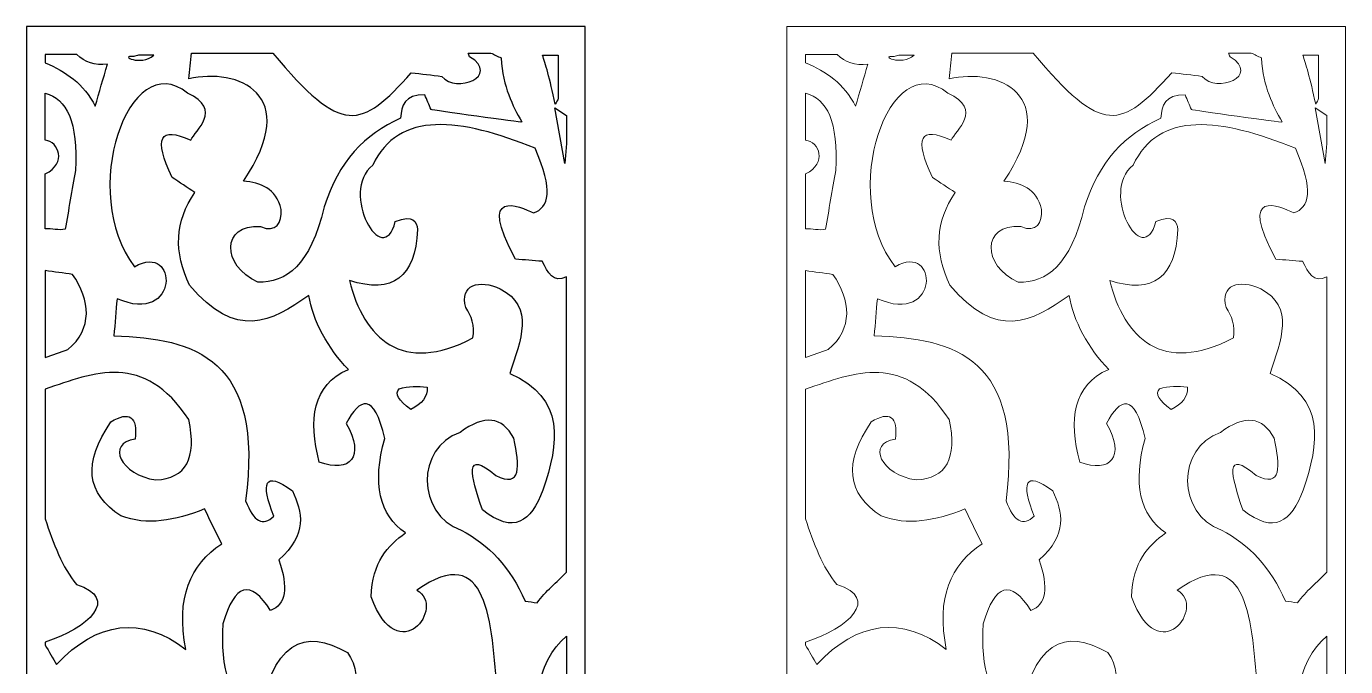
# Model space of a CAD drawing. Header units: centimetres. Extents: x -9.3 to 3.8, y -13.7 to 14.2.
# Drawn here: x -9.29 to 3.8, y 7.9 to 14.24 of the extents above; entities that cross this region are included whole.
import ezdxf

# ---------------------------------------------------------------- set-up
doc = ezdxf.new("R2010")
doc.units = ezdxf.units.CM
doc.header["$MEASUREMENT"] = 0
doc.layers.add('layer 1', color=7, linetype='Continuous')

msp = doc.modelspace()

# ---------------------------------------------------------------- linework, layer by layer
at = {"layer": 'layer 1', "color": 250}
for points, knots in [([(-3.74295, -13.69288), (-3.74295, -13.69288), (-9.28555, -13.69288), (-9.28555, -13.69288), (-9.28555, -13.69288), (-9.28555, -13.69288), (-9.28555, 14.24345), (-9.28555, 14.24345), (-9.28555, 14.24345), (-9.28555, 14.24345), (-3.74295, 14.24345), (-3.74295, 14.24345), (-3.74295, 14.24345), (-3.74295, 14.24345), (-3.74295, -13.69288), (-3.74295, -13.69288)], [0, 0, 0, 0, 0.2, 0.2, 0.2, 0.2, 0.4, 0.4, 0.4, 0.4, 0.6, 0.6, 0.6, 0.6, 1, 1, 1, 1]), ([(-5.41312, 8.65595), (-4.70313, 9.15411), (-4.67696, 8.34895), (-4.61076, 7.62057), (-4.61076, 7.62057), (-4.9779, 7.68759), (-5.32446, 7.72142), (-5.5263, 7.52029), (-5.5263, 7.52029), (-5.97315, 6.72887), (-6.35556, 6.7737), (-6.71984, 7.05251), (-6.71984, 7.05251), (-6.73354, 7.51349), (-6.55182, 7.68319), (-6.23629, 7.65398), (-6.23629, 7.65398), (-6.09077, 7.2652), (-5.9041, 7.79575), (-6.1025, 8.03814), (-6.1025, 8.03814), (-6.52102, 8.28023), (-6.85365, 8.17449), (-6.99756, 7.30333), (-6.99756, 7.30333), (-7.2711, 7.54821), (-7.36546, 7.89893), (-7.3372, 8.32187), (-7.3372, 8.32187), (-7.22044, 8.72254), (-7.06278, 8.76714), (-6.86396, 8.45547), (-6.86396, 8.45547), (-6.71292, 8.5111), (-6.68549, 8.67837), (-6.78162, 8.95633), (-6.78162, 8.95633), (-6.4961, 9.21269), (-6.5478, 9.42971), (-6.64786, 9.64119), (-6.64786, 9.64119), (-6.93468, 9.8498), (-6.95765, 9.71634), (-6.83291, 9.39089), (-6.83291, 9.39089), (-6.93933, 9.28499), (-7.03196, 9.33517), (-7.1109, 9.54086), (-7.1109, 9.54086), (-6.92672, 10.95288), (-7.60992, 11.15192), (-8.41741, 11.17761), (-8.41741, 11.17761), (-8.40717, 11.29996), (-8.39688, 11.42249), (-8.38655, 11.54497), (-8.38655, 11.54497), (-7.7658, 11.27232), (-7.77615, 12.11293), (-8.2117, 11.86228), (-8.2117, 11.86228), (-8.77436, 12.58766), (-8.2713, 14.05596), (-7.68701, 13.58258), (-7.68701, 13.58258), (-7.33376, 13.41521), (-7.60818, 13.21499), (-7.65603, 13.11493), (-7.65603, 13.11493), (-7.9648, 13.25966), (-8.02644, 13.13705), (-7.84128, 12.74742), (-7.84128, 12.74742), (-7.7658, 12.69737), (-7.69047, 12.64713), (-7.61489, 12.59698), (-7.61489, 12.59698), (-7.81034, 12.31328), (-7.82755, 12.00713), (-7.66643, 11.67876), (-7.66643, 11.67876), (-7.20957, 11.13315), (-6.85662, 11.30987), (-6.48316, 11.57831), (-6.48316, 11.57831), (-6.44888, 11.33349), (-6.29117, 11.04392), (-6.09228, 10.84363), (-6.09228, 10.84363), (-6.45088, 10.68785), (-6.48834, 10.34829), (-6.38029, 9.92502), (-6.38029, 9.92502), (-6.07298, 9.81508), (-5.92533, 9.97369), (-6.11286, 10.30908), (-6.11286, 10.30908), (-5.98233, 10.56049), (-5.83505, 10.62271), (-5.73202, 10.15871), (-5.73202, 10.15871), (-5.85551, 9.71348), (-5.78693, 9.40185), (-5.5263, 9.22362), (-5.5263, 9.22362), (-5.70161, 9.09606), (-5.85593, 8.94041), (-5.86594, 8.58917), (-5.86594, 8.58917), (-5.59354, 7.85134), (-5.11872, 8.49741), (-5.41312, 8.65595)], [0, 0, 0, 0, 0.03448276, 0.03448276, 0.03448276, 0.03448276, 0.06896552, 0.06896552, 0.06896552, 0.06896552, 0.10344828, 0.10344828, 0.10344828, 0.10344828, 0.13793103, 0.13793103, 0.13793103, 0.13793103, 0.17241379, 0.17241379, 0.17241379, 0.17241379, 0.20689655, 0.20689655, 0.20689655, 0.20689655, 0.24137931, 0.24137931, 0.24137931, 0.24137931, 0.27586207, 0.27586207, 0.27586207, 0.27586207, 0.31034483, 0.31034483, 0.31034483, 0.31034483, 0.34482759, 0.34482759, 0.34482759, 0.34482759, 0.37931034, 0.37931034, 0.37931034, 0.37931034, 0.4137931, 0.4137931, 0.4137931, 0.4137931, 0.44827586, 0.44827586, 0.44827586, 0.44827586, 0.48275862, 0.48275862, 0.48275862, 0.48275862, 0.51724138, 0.51724138, 0.51724138, 0.51724138, 0.55172414, 0.55172414, 0.55172414, 0.55172414, 0.5862069, 0.5862069, 0.5862069, 0.5862069, 0.62068966, 0.62068966, 0.62068966, 0.62068966, 0.65517241, 0.65517241, 0.65517241, 0.65517241, 0.68965517, 0.68965517, 0.68965517, 0.68965517, 0.72413793, 0.72413793, 0.72413793, 0.72413793, 0.75862069, 0.75862069, 0.75862069, 0.75862069, 0.79310345, 0.79310345, 0.79310345, 0.79310345, 0.82758621, 0.82758621, 0.82758621, 0.82758621, 0.86206897, 0.86206897, 0.86206897, 0.86206897, 0.89655172, 0.89655172, 0.89655172, 0.89655172, 0.93103448, 0.93103448, 0.93103448, 0.93103448, 1, 1, 1, 1]), ([(-8.48254, 13.8693), (-8.52242, 13.73002), (-8.56235, 13.59095), (-8.60202, 13.4516), (-8.60202, 13.4516), (-8.71908, 13.67837), (-8.89462, 13.79753), (-9.09888, 13.88108), (-9.09888, 13.88108), (-9.09888, 13.88108), (-9.09888, 13.96499), (-9.09888, 13.96499), (-9.09888, 13.96499), (-9.09888, 13.96499), (-8.78525, 13.96499), (-8.78525, 13.96499), (-8.78525, 13.96499), (-8.70654, 13.88676), (-8.60652, 13.85269), (-8.48254, 13.8693)], [0, 0, 0, 0, 0.16666667, 0.16666667, 0.16666667, 0.16666667, 0.33333333, 0.33333333, 0.33333333, 0.33333333, 0.5, 0.5, 0.5, 0.5, 0.66666667, 0.66666667, 0.66666667, 0.66666667, 1, 1, 1, 1]), ([(-8.02105, 13.95902), (-8.15284, 13.84351), (-8.37331, 13.96014), (-8.22101, 13.94498), (-8.22101, 13.94498), (-8.20436, 13.9496), (-8.18815, 13.95446), (-8.17223, 13.95902), (-8.17223, 13.95902), (-8.17223, 13.95902), (-8.02105, 13.95902), (-8.02105, 13.95902)], [0, 0, 0, 0, 0.25, 0.25, 0.25, 0.25, 0.5, 0.5, 0.5, 0.5, 1, 1, 1, 1]), ([(-4.37325, 13.29654), (-4.46237, 13.46329), (-4.56031, 13.6338), (-4.57797, 13.93129), (-4.57797, 13.93129), (-4.61176, 13.94734), (-4.64574, 13.96381), (-4.67958, 13.97973), (-4.67958, 13.97973), (-4.67958, 13.97973), (-4.90472, 13.97973), (-4.90472, 13.97973), (-4.90472, 13.97973), (-4.89967, 13.96788), (-4.89463, 13.95558), (-4.88943, 13.94337), (-4.88943, 13.94337), (-4.57834, 13.75063), (-5.02435, 13.57447), (-5.16541, 13.7483), (-5.16541, 13.7483), (-5.26635, 13.76051), (-5.36722, 13.77256), (-5.46805, 13.78473), (-5.46805, 13.78473), (-5.969, 13.22674), (-6.1523, 13.15215), (-6.84159, 13.97973), (-6.84159, 13.97973), (-6.84159, 13.97973), (-7.64897, 13.97973), (-7.64897, 13.97973), (-7.64897, 13.97973), (-7.65786, 13.8945), (-7.66678, 13.80924), (-7.67558, 13.72366), (-7.67558, 13.72366), (-7.19043, 13.83576), (-6.54629, 13.57726), (-7.13264, 12.71079), (-7.13264, 12.71079), (-6.96337, 12.69038), (-6.80887, 12.64588), (-6.75888, 12.42991), (-6.75888, 12.42991), (-6.74971, 12.29917), (-6.80589, 12.19343), (-6.96348, 12.25907), (-6.96348, 12.25907), (-7.35508, 12.28739), (-7.35218, 11.87235), (-6.99008, 11.70954), (-6.99008, 11.70954), (-6.70832, 11.70141), (-6.47097, 11.87632), (-6.33149, 12.45426), (-6.33149, 12.45426), (-6.19281, 12.90297), (-5.92742, 13.17755), (-5.57489, 13.33307), (-5.57489, 13.33307), (-5.56618, 13.45932), (-5.5338, 13.56952), (-5.33454, 13.56499), (-5.33454, 13.56499), (-5.3138, 13.51625), (-5.29301, 13.46746), (-5.27218, 13.41866), (-5.27218, 13.41866), (-5.27218, 13.41866), (-4.36431, 13.28427), (-4.37325, 13.29654)], [0, 0, 0, 0, 0.05263158, 0.05263158, 0.05263158, 0.05263158, 0.10526316, 0.10526316, 0.10526316, 0.10526316, 0.15789474, 0.15789474, 0.15789474, 0.15789474, 0.21052632, 0.21052632, 0.21052632, 0.21052632, 0.26315789, 0.26315789, 0.26315789, 0.26315789, 0.31578947, 0.31578947, 0.31578947, 0.31578947, 0.36842105, 0.36842105, 0.36842105, 0.36842105, 0.42105263, 0.42105263, 0.42105263, 0.42105263, 0.47368421, 0.47368421, 0.47368421, 0.47368421, 0.52631579, 0.52631579, 0.52631579, 0.52631579, 0.57894737, 0.57894737, 0.57894737, 0.57894737, 0.63157895, 0.63157895, 0.63157895, 0.63157895, 0.68421053, 0.68421053, 0.68421053, 0.68421053, 0.73684211, 0.73684211, 0.73684211, 0.73684211, 0.78947368, 0.78947368, 0.78947368, 0.78947368, 0.84210526, 0.84210526, 0.84210526, 0.84210526, 0.89473684, 0.89473684, 0.89473684, 0.89473684, 1, 1, 1, 1]), ([(-4.16674, 13.95902), (-4.14054, 13.87878), (-4.09569, 13.73423), (-4.03995, 13.47208), (-4.03995, 13.47208), (-4.0275, 13.49161), (-4.01795, 13.51182), (-4.01043, 13.53204), (-4.01043, 13.53204), (-4.01043, 13.53204), (-4.01043, 13.95902), (-4.01043, 13.95902), (-4.01043, 13.95902), (-4.01043, 13.95902), (-4.16674, 13.95902), (-4.16674, 13.95902)], [0, 0, 0, 0, 0.2, 0.2, 0.2, 0.2, 0.4, 0.4, 0.4, 0.4, 0.6, 0.6, 0.6, 0.6, 1, 1, 1, 1]), ([(-8.90103, 12.2333), (-8.86733, 12.41724), (-8.83377, 12.63105), (-8.79981, 12.81489), (-8.79981, 12.81489), (-8.77187, 13.29707), (-8.8854, 13.528), (-9.09888, 13.58241), (-9.09888, 13.58241), (-9.09888, 13.58241), (-9.09888, 13.11562), (-9.09888, 13.11562), (-9.09888, 13.11562), (-8.96558, 13.10227), (-8.87765, 12.88581), (-9.09888, 12.78332), (-9.09888, 12.78332), (-9.09888, 12.78332), (-9.09888, 12.23678), (-9.09888, 12.23678), (-9.09888, 12.23678), (-9.03563, 12.24223), (-8.96101, 12.21985), (-8.90103, 12.2333)], [0, 0, 0, 0, 0.14285714, 0.14285714, 0.14285714, 0.14285714, 0.28571429, 0.28571429, 0.28571429, 0.28571429, 0.42857143, 0.42857143, 0.42857143, 0.42857143, 0.57142857, 0.57142857, 0.57142857, 0.57142857, 0.71428571, 0.71428571, 0.71428571, 0.71428571, 1, 1, 1, 1]), ([(-3.92944, 8.83526), (-4.02469, 8.73186), (-4.13606, 8.65021), (-4.21921, 8.53082), (-4.21921, 8.53082), (-4.25909, 8.53673), (-4.29897, 8.54267), (-4.33852, 8.54857), (-4.33852, 8.54857), (-4.48861, 8.88042), (-4.70097, 9.11427), (-4.9753, 9.2505), (-4.9753, 9.2505), (-5.42106, 9.41567), (-5.42106, 10.06702), (-4.98457, 10.22034), (-4.98457, 10.22034), (-4.74383, 10.39831), (-4.56638, 10.37888), (-4.45201, 10.16225), (-4.45201, 10.16225), (-4.39292, 9.88672), (-4.37343, 9.66225), (-4.63029, 9.79388), (-4.63029, 9.79388), (-4.94729, 10.0618), (-4.88191, 9.79602), (-4.76208, 9.4539), (-4.76208, 9.4539), (-4.44869, 9.2035), (-4.28522, 9.33635), (-4.16291, 9.64808), (-4.16291, 9.64808), (-4.00425, 10.11697), (-3.9352, 10.55799), (-4.492, 10.80478), (-4.492, 10.80478), (-4.38214, 11.13121), (-4.24376, 11.46696), (-4.58526, 11.6424), (-4.58526, 11.6424), (-4.79685, 11.7419), (-4.99133, 11.68244), (-4.92708, 11.45689), (-4.92708, 11.45689), (-4.8706, 11.37389), (-4.83884, 11.2778), (-4.8564, 11.15668), (-4.8564, 11.15668), (-5.56328, 10.78581), (-5.93701, 11.15316), (-6.08248, 11.72412), (-6.08248, 11.72412), (-5.6517, 11.58904), (-5.42647, 11.75762), (-5.40685, 12.22943), (-5.40685, 12.22943), (-5.41486, 12.3144), (-5.44473, 12.3801), (-5.62662, 12.30947), (-5.62662, 12.30947), (-5.75027, 11.82093), (-6.18389, 12.59928), (-5.85101, 12.86707), (-5.85101, 12.86707), (-5.5935, 13.41344), (-4.98136, 13.33717), (-4.24118, 13.03588), (-4.24118, 13.03588), (-4.05535, 12.61615), (-4.10275, 12.44826), (-4.25663, 12.39493), (-4.25663, 12.39493), (-4.39292, 12.46178), (-4.82365, 12.6487), (-4.4354, 11.93697), (-4.4354, 11.93697), (-4.34675, 11.92968), (-4.25781, 11.92259), (-4.16923, 11.9155), (-4.16923, 11.9155), (-4.11527, 11.80347), (-4.05865, 11.6977), (-3.92944, 11.76218), (-3.92944, 11.76218), (-3.92944, 11.76218), (-3.92944, 8.83526), (-3.92944, 8.83526)], [0, 0, 0, 0, 0.04347826, 0.04347826, 0.04347826, 0.04347826, 0.08695652, 0.08695652, 0.08695652, 0.08695652, 0.13043478, 0.13043478, 0.13043478, 0.13043478, 0.17391304, 0.17391304, 0.17391304, 0.17391304, 0.2173913, 0.2173913, 0.2173913, 0.2173913, 0.26086957, 0.26086957, 0.26086957, 0.26086957, 0.30434783, 0.30434783, 0.30434783, 0.30434783, 0.34782609, 0.34782609, 0.34782609, 0.34782609, 0.39130435, 0.39130435, 0.39130435, 0.39130435, 0.43478261, 0.43478261, 0.43478261, 0.43478261, 0.47826087, 0.47826087, 0.47826087, 0.47826087, 0.52173913, 0.52173913, 0.52173913, 0.52173913, 0.56521739, 0.56521739, 0.56521739, 0.56521739, 0.60869565, 0.60869565, 0.60869565, 0.60869565, 0.65217391, 0.65217391, 0.65217391, 0.65217391, 0.69565217, 0.69565217, 0.69565217, 0.69565217, 0.73913043, 0.73913043, 0.73913043, 0.73913043, 0.7826087, 0.7826087, 0.7826087, 0.7826087, 0.82608696, 0.82608696, 0.82608696, 0.82608696, 0.86956522, 0.86956522, 0.86956522, 0.86956522, 0.91304348, 0.91304348, 0.91304348, 0.91304348, 1, 1, 1, 1]), ([(-3.94523, 12.88551), (-3.94523, 12.88551), (-3.92944, 13.08277), (-3.92944, 13.08277), (-3.92944, 13.08277), (-3.92944, 13.08277), (-3.92944, 13.36169), (-3.92944, 13.36169), (-3.92944, 13.36169), (-3.92944, 13.36169), (-4.04622, 13.43746), (-4.04622, 13.43746), (-4.04622, 13.43746), (-4.04622, 13.43746), (-3.94523, 12.88551), (-3.94523, 12.88551)], [0, 0, 0, 0, 0.2, 0.2, 0.2, 0.2, 0.4, 0.4, 0.4, 0.4, 0.6, 0.6, 0.6, 0.6, 1, 1, 1, 1]), ([(-9.09888, 11.82368), (-9.00841, 11.81105), (-8.91783, 11.79851), (-8.82752, 11.78581), (-8.82752, 11.78581), (-8.64831, 11.52846), (-8.62738, 11.25057), (-8.87339, 11.04024), (-8.87339, 11.04024), (-8.94858, 11.01395), (-9.02379, 10.9879), (-9.09888, 10.96168), (-9.09888, 10.96168), (-9.09888, 10.96168), (-9.09888, 11.82368), (-9.09888, 11.82368)], [0, 0, 0, 0, 0.2, 0.2, 0.2, 0.2, 0.4, 0.4, 0.4, 0.4, 0.6, 0.6, 0.6, 0.6, 1, 1, 1, 1]), ([(-7.70281, 8.06882), (-8.14246, 8.4028), (-8.58455, 8.35289), (-8.98632, 7.91947), (-8.98632, 7.91947), (-9.02388, 7.9836), (-9.06125, 8.04815), (-9.09888, 8.11224), (-9.09888, 8.11224), (-9.09888, 8.11224), (-9.09888, 8.14276), (-9.09888, 8.14276), (-9.09888, 8.14276), (-8.67335, 8.27892), (-8.35082, 8.57571), (-8.7875, 8.71328), (-8.7875, 8.71328), (-8.93097, 8.88196), (-9.01842, 9.11857), (-9.09888, 9.36398), (-9.09888, 9.36398), (-9.09888, 9.36398), (-9.09888, 10.64916), (-9.09888, 10.64916), (-9.09888, 10.64916), (-8.6124, 10.81298), (-8.12388, 11.02383), (-7.67438, 10.34734), (-7.67438, 10.34734), (-7.59411, 9.96368), (-7.70281, 9.76441), (-8.00066, 9.74902), (-8.00066, 9.74902), (-8.35031, 9.79602), (-8.49922, 10.11736), (-8.2061, 10.15162), (-8.2061, 10.15162), (-8.18255, 10.37789), (-8.26293, 10.43546), (-8.44719, 10.32427), (-8.44719, 10.32427), (-8.72612, 9.92144), (-8.69293, 9.6108), (-8.3479, 9.39217), (-8.3479, 9.39217), (-8.09266, 9.29457), (-7.8115, 9.34432), (-7.51846, 9.46141), (-7.51846, 9.46141), (-7.46183, 9.34629), (-7.40497, 9.23117), (-7.34839, 9.11611), (-7.34839, 9.11611), (-7.66144, 8.91101), (-7.8057, 8.58093), (-7.70281, 8.06882)], [0, 0, 0, 0, 0.06666667, 0.06666667, 0.06666667, 0.06666667, 0.13333333, 0.13333333, 0.13333333, 0.13333333, 0.2, 0.2, 0.2, 0.2, 0.26666667, 0.26666667, 0.26666667, 0.26666667, 0.33333333, 0.33333333, 0.33333333, 0.33333333, 0.4, 0.4, 0.4, 0.4, 0.46666667, 0.46666667, 0.46666667, 0.46666667, 0.53333333, 0.53333333, 0.53333333, 0.53333333, 0.6, 0.6, 0.6, 0.6, 0.66666667, 0.66666667, 0.66666667, 0.66666667, 0.73333333, 0.73333333, 0.73333333, 0.73333333, 0.8, 0.8, 0.8, 0.8, 0.86666667, 0.86666667, 0.86666667, 0.86666667, 1, 1, 1, 1]), ([(-5.31136, 10.66705), (-5.40411, 10.68162), (-5.49704, 10.67689), (-5.58985, 10.65261), (-5.58985, 10.65261), (-5.63479, 10.60387), (-5.59573, 10.53581), (-5.47302, 10.44829), (-5.47302, 10.44829), (-5.35933, 10.50178), (-5.30546, 10.57463), (-5.31136, 10.66705)], [0, 0, 0, 0, 0.25, 0.25, 0.25, 0.25, 0.5, 0.5, 0.5, 0.5, 1, 1, 1, 1]), ([(-3.92944, 8.20153), (-4.22671, 7.95235), (-4.3271, 7.45613), (-4.14825, 6.6102), (-4.14825, 6.6102), (-4.0753, 6.72851), (-4.00258, 6.84688), (-3.92944, 6.96512), (-3.92944, 6.96512), (-3.92944, 6.96512), (-3.92944, 8.20153), (-3.92944, 8.20153)], [0, 0, 0, 0, 0.25, 0.25, 0.25, 0.25, 0.5, 0.5, 0.5, 0.5, 1, 1, 1, 1])]:
    msp.add_open_spline(points, degree=3, knots=knots, dxfattribs=at)
at = {"layer": 'layer 1', "color": 242, "lineweight": 9}
for points, knots in [([(3.7977, -13.69288), (3.7977, -13.69288), (-1.7449, -13.69288), (-1.7449, -13.69288), (-1.7449, -13.69288), (-1.7449, -13.69288), (-1.7449, 14.24345), (-1.7449, 14.24345), (-1.7449, 14.24345), (-1.7449, 14.24345), (3.7977, 14.24345), (3.7977, 14.24345), (3.7977, 14.24345), (3.7977, 14.24345), (3.7977, -13.69288), (3.7977, -13.69288)], [0, 0, 0, 0, 0.2, 0.2, 0.2, 0.2, 0.4, 0.4, 0.4, 0.4, 0.6, 0.6, 0.6, 0.6, 1, 1, 1, 1]), ([(2.12753, 8.65595), (2.83752, 9.15411), (2.86369, 8.34895), (2.92989, 7.62057), (2.92989, 7.62057), (2.56275, 7.68759), (2.21619, 7.72142), (2.01435, 7.52029), (2.01435, 7.52029), (1.5675, 6.72887), (1.18509, 6.7737), (0.82081, 7.05251), (0.82081, 7.05251), (0.80711, 7.51349), (0.98883, 7.68319), (1.30436, 7.65398), (1.30436, 7.65398), (1.44988, 7.2652), (1.63655, 7.79575), (1.43815, 8.03814), (1.43815, 8.03814), (1.01963, 8.28023), (0.687, 8.17449), (0.54309, 7.30333), (0.54309, 7.30333), (0.26955, 7.54821), (0.17519, 7.89893), (0.20345, 8.32187), (0.20345, 8.32187), (0.32021, 8.72254), (0.47787, 8.76714), (0.67669, 8.45547), (0.67669, 8.45547), (0.82773, 8.5111), (0.85516, 8.67837), (0.75903, 8.95633), (0.75903, 8.95633), (1.04455, 9.21269), (0.99285, 9.42971), (0.89279, 9.64119), (0.89279, 9.64119), (0.60597, 9.8498), (0.583, 9.71634), (0.70774, 9.39089), (0.70774, 9.39089), (0.60132, 9.28499), (0.50869, 9.33517), (0.42975, 9.54086), (0.42975, 9.54086), (0.61393, 10.95288), (-0.06927, 11.15192), (-0.87676, 11.17761), (-0.87676, 11.17761), (-0.86652, 11.29996), (-0.85623, 11.42249), (-0.8459, 11.54497), (-0.8459, 11.54497), (-0.22515, 11.27232), (-0.2355, 12.11293), (-0.67105, 11.86228), (-0.67105, 11.86228), (-1.23371, 12.58766), (-0.73065, 14.05596), (-0.14636, 13.58258), (-0.14636, 13.58258), (0.20689, 13.41521), (-0.06753, 13.21499), (-0.11538, 13.11493), (-0.11538, 13.11493), (-0.42415, 13.25966), (-0.48579, 13.13705), (-0.30063, 12.74742), (-0.30063, 12.74742), (-0.22515, 12.69737), (-0.14982, 12.64713), (-0.07424, 12.59698), (-0.07424, 12.59698), (-0.26969, 12.31328), (-0.2869, 12.00713), (-0.12578, 11.67876), (-0.12578, 11.67876), (0.33108, 11.13315), (0.68403, 11.30987), (1.05749, 11.57831), (1.05749, 11.57831), (1.09177, 11.33349), (1.24948, 11.04392), (1.44837, 10.84363), (1.44837, 10.84363), (1.08977, 10.68785), (1.05231, 10.34829), (1.16036, 9.92502), (1.16036, 9.92502), (1.46767, 9.81508), (1.61532, 9.97369), (1.42779, 10.30908), (1.42779, 10.30908), (1.55832, 10.56049), (1.7056, 10.62271), (1.80863, 10.15871), (1.80863, 10.15871), (1.68514, 9.71348), (1.75372, 9.40185), (2.01435, 9.22362), (2.01435, 9.22362), (1.83904, 9.09606), (1.68472, 8.94041), (1.67471, 8.58917), (1.67471, 8.58917), (1.94711, 7.85134), (2.42193, 8.49741), (2.12753, 8.65595)], [0, 0, 0, 0, 0.03448276, 0.03448276, 0.03448276, 0.03448276, 0.06896552, 0.06896552, 0.06896552, 0.06896552, 0.10344828, 0.10344828, 0.10344828, 0.10344828, 0.13793103, 0.13793103, 0.13793103, 0.13793103, 0.17241379, 0.17241379, 0.17241379, 0.17241379, 0.20689655, 0.20689655, 0.20689655, 0.20689655, 0.24137931, 0.24137931, 0.24137931, 0.24137931, 0.27586207, 0.27586207, 0.27586207, 0.27586207, 0.31034483, 0.31034483, 0.31034483, 0.31034483, 0.34482759, 0.34482759, 0.34482759, 0.34482759, 0.37931034, 0.37931034, 0.37931034, 0.37931034, 0.4137931, 0.4137931, 0.4137931, 0.4137931, 0.44827586, 0.44827586, 0.44827586, 0.44827586, 0.48275862, 0.48275862, 0.48275862, 0.48275862, 0.51724138, 0.51724138, 0.51724138, 0.51724138, 0.55172414, 0.55172414, 0.55172414, 0.55172414, 0.5862069, 0.5862069, 0.5862069, 0.5862069, 0.62068966, 0.62068966, 0.62068966, 0.62068966, 0.65517241, 0.65517241, 0.65517241, 0.65517241, 0.68965517, 0.68965517, 0.68965517, 0.68965517, 0.72413793, 0.72413793, 0.72413793, 0.72413793, 0.75862069, 0.75862069, 0.75862069, 0.75862069, 0.79310345, 0.79310345, 0.79310345, 0.79310345, 0.82758621, 0.82758621, 0.82758621, 0.82758621, 0.86206897, 0.86206897, 0.86206897, 0.86206897, 0.89655172, 0.89655172, 0.89655172, 0.89655172, 0.93103448, 0.93103448, 0.93103448, 0.93103448, 1, 1, 1, 1]), ([(-0.94189, 13.8693), (-0.98177, 13.73002), (-1.0217, 13.59095), (-1.06137, 13.4516), (-1.06137, 13.4516), (-1.17843, 13.67837), (-1.35397, 13.79753), (-1.55823, 13.88108), (-1.55823, 13.88108), (-1.55823, 13.88108), (-1.55823, 13.96499), (-1.55823, 13.96499), (-1.55823, 13.96499), (-1.55823, 13.96499), (-1.2446, 13.96499), (-1.2446, 13.96499), (-1.2446, 13.96499), (-1.16589, 13.88676), (-1.06587, 13.85269), (-0.94189, 13.8693)], [0, 0, 0, 0, 0.16666667, 0.16666667, 0.16666667, 0.16666667, 0.33333333, 0.33333333, 0.33333333, 0.33333333, 0.5, 0.5, 0.5, 0.5, 0.66666667, 0.66666667, 0.66666667, 0.66666667, 1, 1, 1, 1]), ([(-0.4804, 13.95902), (-0.61219, 13.84351), (-0.83266, 13.96014), (-0.68036, 13.94498), (-0.68036, 13.94498), (-0.66371, 13.9496), (-0.6475, 13.95446), (-0.63158, 13.95902), (-0.63158, 13.95902), (-0.63158, 13.95902), (-0.4804, 13.95902), (-0.4804, 13.95902)], [0, 0, 0, 0, 0.25, 0.25, 0.25, 0.25, 0.5, 0.5, 0.5, 0.5, 1, 1, 1, 1]), ([(3.1674, 13.29654), (3.07828, 13.46329), (2.98034, 13.6338), (2.96268, 13.93129), (2.96268, 13.93129), (2.92889, 13.94734), (2.89491, 13.96381), (2.86107, 13.97973), (2.86107, 13.97973), (2.86107, 13.97973), (2.63593, 13.97973), (2.63593, 13.97973), (2.63593, 13.97973), (2.64098, 13.96788), (2.64602, 13.95558), (2.65122, 13.94337), (2.65122, 13.94337), (2.96231, 13.75063), (2.5163, 13.57447), (2.37524, 13.7483), (2.37524, 13.7483), (2.2743, 13.76051), (2.17343, 13.77256), (2.0726, 13.78473), (2.0726, 13.78473), (1.57165, 13.22674), (1.38835, 13.15215), (0.69906, 13.97973), (0.69906, 13.97973), (0.69906, 13.97973), (-0.10832, 13.97973), (-0.10832, 13.97973), (-0.10832, 13.97973), (-0.11721, 13.8945), (-0.12613, 13.80924), (-0.13493, 13.72366), (-0.13493, 13.72366), (0.35022, 13.83576), (0.99436, 13.57726), (0.40801, 12.71079), (0.40801, 12.71079), (0.57728, 12.69038), (0.73178, 12.64588), (0.78177, 12.42991), (0.78177, 12.42991), (0.79094, 12.29917), (0.73476, 12.19343), (0.57717, 12.25907), (0.57717, 12.25907), (0.18557, 12.28739), (0.18847, 11.87235), (0.55057, 11.70954), (0.55057, 11.70954), (0.83233, 11.70141), (1.06968, 11.87632), (1.20916, 12.45426), (1.20916, 12.45426), (1.34784, 12.90297), (1.61323, 13.17755), (1.96576, 13.33307), (1.96576, 13.33307), (1.97447, 13.45932), (2.00685, 13.56952), (2.20611, 13.56499), (2.20611, 13.56499), (2.22685, 13.51625), (2.24764, 13.46746), (2.26847, 13.41866), (2.26847, 13.41866), (2.26847, 13.41866), (3.17634, 13.28427), (3.1674, 13.29654)], [0, 0, 0, 0, 0.05263158, 0.05263158, 0.05263158, 0.05263158, 0.10526316, 0.10526316, 0.10526316, 0.10526316, 0.15789474, 0.15789474, 0.15789474, 0.15789474, 0.21052632, 0.21052632, 0.21052632, 0.21052632, 0.26315789, 0.26315789, 0.26315789, 0.26315789, 0.31578947, 0.31578947, 0.31578947, 0.31578947, 0.36842105, 0.36842105, 0.36842105, 0.36842105, 0.42105263, 0.42105263, 0.42105263, 0.42105263, 0.47368421, 0.47368421, 0.47368421, 0.47368421, 0.52631579, 0.52631579, 0.52631579, 0.52631579, 0.57894737, 0.57894737, 0.57894737, 0.57894737, 0.63157895, 0.63157895, 0.63157895, 0.63157895, 0.68421053, 0.68421053, 0.68421053, 0.68421053, 0.73684211, 0.73684211, 0.73684211, 0.73684211, 0.78947368, 0.78947368, 0.78947368, 0.78947368, 0.84210526, 0.84210526, 0.84210526, 0.84210526, 0.89473684, 0.89473684, 0.89473684, 0.89473684, 1, 1, 1, 1]), ([(3.37391, 13.95902), (3.40011, 13.87878), (3.44496, 13.73423), (3.5007, 13.47208), (3.5007, 13.47208), (3.51315, 13.49161), (3.5227, 13.51182), (3.53022, 13.53204), (3.53022, 13.53204), (3.53022, 13.53204), (3.53022, 13.95902), (3.53022, 13.95902), (3.53022, 13.95902), (3.53022, 13.95902), (3.37391, 13.95902), (3.37391, 13.95902)], [0, 0, 0, 0, 0.2, 0.2, 0.2, 0.2, 0.4, 0.4, 0.4, 0.4, 0.6, 0.6, 0.6, 0.6, 1, 1, 1, 1]), ([(-1.36038, 12.2333), (-1.32668, 12.41724), (-1.29312, 12.63105), (-1.25916, 12.81489), (-1.25916, 12.81489), (-1.23122, 13.29707), (-1.34475, 13.528), (-1.55823, 13.58241), (-1.55823, 13.58241), (-1.55823, 13.58241), (-1.55823, 13.11562), (-1.55823, 13.11562), (-1.55823, 13.11562), (-1.42493, 13.10227), (-1.337, 12.88581), (-1.55823, 12.78332), (-1.55823, 12.78332), (-1.55823, 12.78332), (-1.55823, 12.23678), (-1.55823, 12.23678), (-1.55823, 12.23678), (-1.49498, 12.24223), (-1.42036, 12.21985), (-1.36038, 12.2333)], [0, 0, 0, 0, 0.14285714, 0.14285714, 0.14285714, 0.14285714, 0.28571429, 0.28571429, 0.28571429, 0.28571429, 0.42857143, 0.42857143, 0.42857143, 0.42857143, 0.57142857, 0.57142857, 0.57142857, 0.57142857, 0.71428571, 0.71428571, 0.71428571, 0.71428571, 1, 1, 1, 1]), ([(3.61121, 8.83526), (3.51596, 8.73186), (3.40459, 8.65021), (3.32144, 8.53082), (3.32144, 8.53082), (3.28156, 8.53673), (3.24168, 8.54267), (3.20213, 8.54857), (3.20213, 8.54857), (3.05204, 8.88042), (2.83968, 9.11427), (2.56535, 9.2505), (2.56535, 9.2505), (2.11959, 9.41567), (2.11959, 10.06702), (2.55608, 10.22034), (2.55608, 10.22034), (2.79682, 10.39831), (2.97427, 10.37888), (3.08864, 10.16225), (3.08864, 10.16225), (3.14773, 9.88672), (3.16722, 9.66225), (2.91036, 9.79388), (2.91036, 9.79388), (2.59336, 10.0618), (2.65874, 9.79602), (2.77857, 9.4539), (2.77857, 9.4539), (3.09196, 9.2035), (3.25543, 9.33635), (3.37774, 9.64808), (3.37774, 9.64808), (3.5364, 10.11697), (3.60545, 10.55799), (3.04865, 10.80478), (3.04865, 10.80478), (3.15851, 11.13121), (3.29689, 11.46696), (2.95539, 11.6424), (2.95539, 11.6424), (2.7438, 11.7419), (2.54932, 11.68244), (2.61357, 11.45689), (2.61357, 11.45689), (2.67005, 11.37389), (2.70181, 11.2778), (2.68425, 11.15668), (2.68425, 11.15668), (1.97737, 10.78581), (1.60364, 11.15316), (1.45817, 11.72412), (1.45817, 11.72412), (1.88895, 11.58904), (2.11418, 11.75762), (2.1338, 12.22943), (2.1338, 12.22943), (2.12579, 12.3144), (2.09592, 12.3801), (1.91403, 12.30947), (1.91403, 12.30947), (1.79038, 11.82093), (1.35676, 12.59928), (1.68964, 12.86707), (1.68964, 12.86707), (1.94715, 13.41344), (2.55929, 13.33717), (3.29947, 13.03588), (3.29947, 13.03588), (3.4853, 12.61615), (3.4379, 12.44826), (3.28402, 12.39493), (3.28402, 12.39493), (3.14773, 12.46178), (2.717, 12.6487), (3.10525, 11.93697), (3.10525, 11.93697), (3.1939, 11.92968), (3.28284, 11.92259), (3.37142, 11.9155), (3.37142, 11.9155), (3.42538, 11.80347), (3.482, 11.6977), (3.61121, 11.76218), (3.61121, 11.76218), (3.61121, 11.76218), (3.61121, 8.83526), (3.61121, 8.83526)], [0, 0, 0, 0, 0.04347826, 0.04347826, 0.04347826, 0.04347826, 0.08695652, 0.08695652, 0.08695652, 0.08695652, 0.13043478, 0.13043478, 0.13043478, 0.13043478, 0.17391304, 0.17391304, 0.17391304, 0.17391304, 0.2173913, 0.2173913, 0.2173913, 0.2173913, 0.26086957, 0.26086957, 0.26086957, 0.26086957, 0.30434783, 0.30434783, 0.30434783, 0.30434783, 0.34782609, 0.34782609, 0.34782609, 0.34782609, 0.39130435, 0.39130435, 0.39130435, 0.39130435, 0.43478261, 0.43478261, 0.43478261, 0.43478261, 0.47826087, 0.47826087, 0.47826087, 0.47826087, 0.52173913, 0.52173913, 0.52173913, 0.52173913, 0.56521739, 0.56521739, 0.56521739, 0.56521739, 0.60869565, 0.60869565, 0.60869565, 0.60869565, 0.65217391, 0.65217391, 0.65217391, 0.65217391, 0.69565217, 0.69565217, 0.69565217, 0.69565217, 0.73913043, 0.73913043, 0.73913043, 0.73913043, 0.7826087, 0.7826087, 0.7826087, 0.7826087, 0.82608696, 0.82608696, 0.82608696, 0.82608696, 0.86956522, 0.86956522, 0.86956522, 0.86956522, 0.91304348, 0.91304348, 0.91304348, 0.91304348, 1, 1, 1, 1]), ([(3.59542, 12.88551), (3.59542, 12.88551), (3.61121, 13.08277), (3.61121, 13.08277), (3.61121, 13.08277), (3.61121, 13.08277), (3.61121, 13.36169), (3.61121, 13.36169), (3.61121, 13.36169), (3.61121, 13.36169), (3.49443, 13.43746), (3.49443, 13.43746), (3.49443, 13.43746), (3.49443, 13.43746), (3.59542, 12.88551), (3.59542, 12.88551)], [0, 0, 0, 0, 0.2, 0.2, 0.2, 0.2, 0.4, 0.4, 0.4, 0.4, 0.6, 0.6, 0.6, 0.6, 1, 1, 1, 1]), ([(-1.55823, 11.82368), (-1.46776, 11.81105), (-1.37718, 11.79851), (-1.28687, 11.78581), (-1.28687, 11.78581), (-1.10766, 11.52846), (-1.08673, 11.25057), (-1.33274, 11.04024), (-1.33274, 11.04024), (-1.40793, 11.01395), (-1.48314, 10.9879), (-1.55823, 10.96168), (-1.55823, 10.96168), (-1.55823, 10.96168), (-1.55823, 11.82368), (-1.55823, 11.82368)], [0, 0, 0, 0, 0.2, 0.2, 0.2, 0.2, 0.4, 0.4, 0.4, 0.4, 0.6, 0.6, 0.6, 0.6, 1, 1, 1, 1]), ([(-0.16216, 8.06882), (-0.60181, 8.4028), (-1.0439, 8.35289), (-1.44567, 7.91947), (-1.44567, 7.91947), (-1.48323, 7.9836), (-1.5206, 8.04815), (-1.55823, 8.11224), (-1.55823, 8.11224), (-1.55823, 8.11224), (-1.55823, 8.14276), (-1.55823, 8.14276), (-1.55823, 8.14276), (-1.1327, 8.27892), (-0.81017, 8.57571), (-1.24685, 8.71328), (-1.24685, 8.71328), (-1.39032, 8.88196), (-1.47777, 9.11857), (-1.55823, 9.36398), (-1.55823, 9.36398), (-1.55823, 9.36398), (-1.55823, 10.64916), (-1.55823, 10.64916), (-1.55823, 10.64916), (-1.07175, 10.81298), (-0.58323, 11.02383), (-0.13373, 10.34734), (-0.13373, 10.34734), (-0.05346, 9.96368), (-0.16216, 9.76441), (-0.46001, 9.74902), (-0.46001, 9.74902), (-0.80966, 9.79602), (-0.95857, 10.11736), (-0.66545, 10.15162), (-0.66545, 10.15162), (-0.6419, 10.37789), (-0.72228, 10.43546), (-0.90654, 10.32427), (-0.90654, 10.32427), (-1.18547, 9.92144), (-1.15228, 9.6108), (-0.80725, 9.39217), (-0.80725, 9.39217), (-0.55201, 9.29457), (-0.27085, 9.34432), (0.02219, 9.46141), (0.02219, 9.46141), (0.07882, 9.34629), (0.13568, 9.23117), (0.19226, 9.11611), (0.19226, 9.11611), (-0.12079, 8.91101), (-0.26505, 8.58093), (-0.16216, 8.06882)], [0, 0, 0, 0, 0.06666667, 0.06666667, 0.06666667, 0.06666667, 0.13333333, 0.13333333, 0.13333333, 0.13333333, 0.2, 0.2, 0.2, 0.2, 0.26666667, 0.26666667, 0.26666667, 0.26666667, 0.33333333, 0.33333333, 0.33333333, 0.33333333, 0.4, 0.4, 0.4, 0.4, 0.46666667, 0.46666667, 0.46666667, 0.46666667, 0.53333333, 0.53333333, 0.53333333, 0.53333333, 0.6, 0.6, 0.6, 0.6, 0.66666667, 0.66666667, 0.66666667, 0.66666667, 0.73333333, 0.73333333, 0.73333333, 0.73333333, 0.8, 0.8, 0.8, 0.8, 0.86666667, 0.86666667, 0.86666667, 0.86666667, 1, 1, 1, 1]), ([(2.22929, 10.66705), (2.13654, 10.68162), (2.04361, 10.67689), (1.9508, 10.65261), (1.9508, 10.65261), (1.90586, 10.60387), (1.94492, 10.53581), (2.06763, 10.44829), (2.06763, 10.44829), (2.18132, 10.50178), (2.23519, 10.57463), (2.22929, 10.66705)], [0, 0, 0, 0, 0.25, 0.25, 0.25, 0.25, 0.5, 0.5, 0.5, 0.5, 1, 1, 1, 1]), ([(3.61121, 8.20153), (3.31394, 7.95235), (3.21355, 7.45613), (3.3924, 6.6102), (3.3924, 6.6102), (3.46535, 6.72851), (3.53807, 6.84688), (3.61121, 6.96512), (3.61121, 6.96512), (3.61121, 6.96512), (3.61121, 8.20153), (3.61121, 8.20153)], [0, 0, 0, 0, 0.25, 0.25, 0.25, 0.25, 0.5, 0.5, 0.5, 0.5, 1, 1, 1, 1])]:
    msp.add_open_spline(points, degree=3, knots=knots, dxfattribs=at)

doc.saveas('drawing.dxf')
